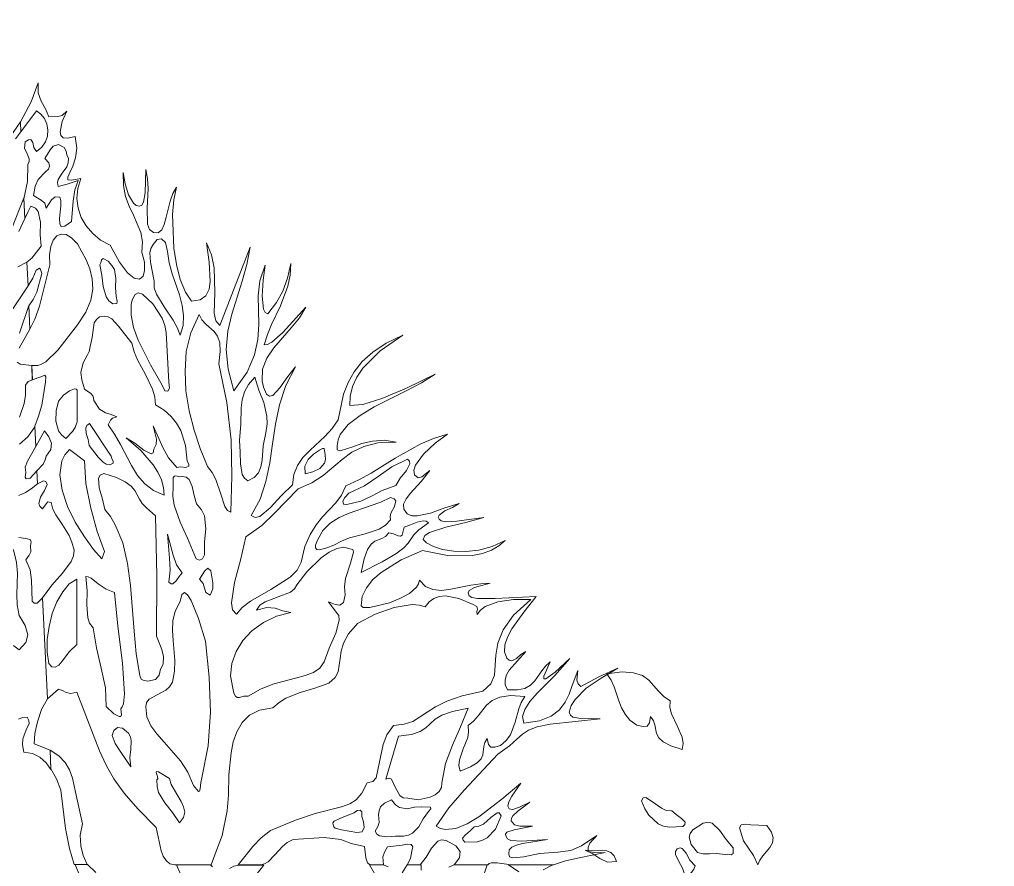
# Model space of a CAD drawing. Header units: inches. Extents: x -8940 to 26362, y -28010 to 990.
# Drawn here: x 4443.252 to 4444.966, y -7382.336 to -7380.847 of the extents above; entities that cross this region are included whole.
import ezdxf

# ---------------------------------------------------------------- set-up
doc = ezdxf.new("R2010")
doc.units = ezdxf.units.IN
doc.header["$MEASUREMENT"] = 0
doc.layers.add('Text', color=7, linetype='Continuous')
doc.layers.add('TREE', color=3, linetype='Continuous', lineweight=15)

# ---------------------------------------------------------------- blocks, each defined once
blk = doc.blocks.new('tree2')
at = {"layer": 'TREE'}
for points in [[(5207.2362, 5947.8649), (5207.2144, 5947.8738), (5207.2153, 5947.8877), (5207.2187, 5947.9037), (5207.2242, 5947.9203), (5207.2322, 5947.9351), (5207.2258, 5948.0727), (5207.2184, 5948.0656), (5207.2144, 5948.0653), (5207.2113, 5948.0684), (5207.2104, 5948.0967), (5207.2088, 5948.1109), (5207.203, 5948.1248), (5207.2076, 5948.1312), (5207.2095, 5948.1355), (5207.2091, 5948.1439), (5207.2101, 5948.1491), (5207.2088, 5948.1522), (5207.2024, 5948.1537), (5207.1934, 5948.1549)], [(5207.1931, 5948.2122), (5207.2024, 5948.2165), (5207.2101, 5948.2215), (5207.2187, 5948.2282), (5207.2178, 5948.2461), (5207.2088, 5948.2362), (5207.2033, 5948.235), (5207.2021, 5948.2372), (5207.2027, 5948.2436), (5207.2021, 5948.251), (5207.2051, 5948.2593), (5207.2165, 5948.2793), (5207.215, 5948.3061), (5207.2058, 5948.2923), (5207.1941, 5948.2824)], [(5207.1941, 5948.3191), (5207.2005, 5948.3379), (5207.2024, 5948.3493), (5207.2024, 5948.3628), (5207.2061, 5948.368), (5207.2119, 5948.3702), (5207.211, 5948.3896), (5207.195, 5948.3914), (5207.191, 5948.3942)], [(5207.1937, 5948.4136), (5207.2085, 5948.4395), (5207.207, 5948.4718), (5207.1941, 5948.4339)], [(5207.1851, 5948.4672), (5207.2061, 5948.4986), (5207.2042, 5948.5306), (5207.1919, 5948.5242)], [(5207.1934, 5948.5725), (5207.2015, 5948.5904), (5207.1999, 5948.6184), (5207.1833, 5948.5756)], [(5207.1888, 5948.6991), (5207.1959, 5948.7083), (5207.1956, 5948.7222), (5207.1716, 5948.6871)], [(5207.1928, 5947.9074), (5207.1981, 5947.9095), (5207.2045, 5947.9098), (5207.207, 5947.9055), (5207.2073, 5947.9015), (5207.2033, 5947.8926), (5207.1987, 5947.8803), (5207.1981, 5947.8723), (5207.1999, 5947.8624), (5207.2119, 5947.8606), (5207.2221, 5947.8553), (5207.2304, 5947.8479), (5207.2372, 5947.8387), (5207.2362, 5947.8649)], [(5207.9229, 5947.7084), (5207.9396, 5947.714), (5207.958, 5947.7183), (5207.9935, 5947.7254), (5207.9814, 5947.7251), (5207.9704, 5947.7269), (5207.9701, 5947.7328), (5207.9725, 5947.7383), (5207.9821, 5947.7485), (5207.9611, 5947.7343), (5207.9467, 5947.7282), (5207.9288, 5947.726), (5207.9039, 5947.7238), (5207.8823, 5947.7195), (5207.8672, 5947.718), (5207.8629, 5947.7195), (5207.862, 5947.7235), (5207.8626, 5947.7288), (5207.8663, 5947.7328), (5207.8724, 5947.7355), (5207.8805, 5947.7377), (5207.9146, 5947.7429), (5207.8798, 5947.7408), (5207.865, 5947.7417), (5207.8601, 5947.7442), (5207.858, 5947.7479), (5207.8574, 5947.7506), (5207.8595, 5947.7531), (5207.8694, 5947.7562), (5207.8943, 5947.7611), (5207.8771, 5947.7611), (5207.87, 5947.7633), (5207.8654, 5947.7685), (5207.8657, 5947.7722), (5207.8675, 5947.7756), (5207.8743, 5947.7817), (5207.8906, 5947.7941), (5207.8768, 5947.787), (5207.8675, 5947.7839), (5207.8623, 5947.7848), (5207.8607, 5947.7885), (5207.862, 5947.7947), (5207.866, 5947.8024), (5207.8786, 5947.8199), (5207.8527, 5947.7981), (5207.8213, 5947.774), (5207.8053, 5947.7645), (5207.7896, 5947.7583), (5207.7754, 5947.7568), (5207.769, 5947.758), (5207.7631, 5947.7611), (5207.7801, 5947.7861), (5207.8013, 5947.8104), (5207.8472, 5947.8593), (5207.8629, 5947.871), (5207.8731, 5947.88), (5207.8808, 5947.8867), (5207.8888, 5947.8923), (5207.9005, 5947.8966), (5207.9186, 5947.9003), (5207.9867, 5947.9077), (5207.9605, 5947.9083), (5207.9494, 5947.9101), (5207.946, 5947.9129), (5207.9445, 5947.9169), (5207.9473, 5947.9259), (5207.9525, 5947.9342), (5207.9676, 5947.9496), (5207.9879, 5947.9634), (5208.011, 5947.977), (5207.9848, 5947.965), (5207.9605, 5947.952), (5207.9565, 5947.9557), (5207.9547, 5947.9606), (5207.9562, 5947.9736), (5207.9485, 5947.953), (5207.9445, 5947.9416), (5207.939, 5947.9305), (5207.931, 5947.92), (5207.9196, 5947.9114), (5207.9039, 5947.9052), (5207.8826, 5947.9018), (5207.8805, 5947.9108), (5207.8838, 5947.9206), (5207.8909, 5947.9314), (5207.9011, 5947.9431), (5207.9248, 5947.9668), (5207.9454, 5947.9899), (5207.9251, 5947.9714), (5207.9125, 5947.9625), (5207.91, 5947.9625), (5207.9097, 5947.9659), (5207.9183, 5947.9853), (5207.9119, 5947.9797), (5207.9069, 5947.9733), (5207.8977, 5947.9594), (5207.8918, 5947.9536), (5207.8841, 5947.9493), (5207.8737, 5947.9471), (5207.8601, 5947.9474), (5207.857, 5947.9542), (5207.857, 5947.961), (5207.8589, 5947.9677), (5207.8626, 5947.9742), (5207.8851, 5947.9998), (5207.8786, 5947.9954), (5207.8724, 5947.9899), (5207.866, 5947.9868), (5207.8626, 5947.9877), (5207.8592, 5947.9905), (5207.8561, 5947.9991), (5207.8567, 5948.0087), (5207.8604, 5948.0192), (5207.8663, 5948.0305), (5207.8823, 5948.0533), (5207.8992, 5948.0746), (5207.8435, 5948.0721), (5207.8195, 5948.0721), (5207.8115, 5948.0733), (5207.8078, 5948.0755), (5207.8065, 5948.0795), (5207.8078, 5948.0826), (5207.8152, 5948.0869), (5207.8364, 5948.0927), (5207.8238, 5948.0921), (5207.8102, 5948.09), (5207.7831, 5948.0844), (5207.7702, 5948.0829), (5207.7585, 5948.0841), (5207.7483, 5948.0884), (5207.7403, 5948.0971), (5207.7388, 5948.0921), (5207.736, 5948.0875), (5207.7265, 5948.0789), (5207.7135, 5948.0718), (5207.6991, 5948.0659), (5207.6723, 5948.0595), (5207.6634, 5948.0595), (5207.6603, 5948.0617), (5207.6621, 5948.0746), (5207.6677, 5948.0866), (5207.6766, 5948.0977), (5207.688, 5948.1075), (5207.7151, 5948.1245), (5207.744, 5948.1374), (5207.7804, 5948.1303), (5207.8124, 5948.1306), (5207.8259, 5948.1334), (5207.8383, 5948.1377), (5207.8484, 5948.1436), (5207.857, 5948.1509), (5207.8395, 5948.1426), (5207.8213, 5948.1377), (5207.8035, 5948.1358), (5207.7868, 5948.1365), (5207.7717, 5948.1389), (5207.7591, 5948.1426), (5207.7499, 5948.1476), (5207.745, 5948.1525), (5207.7474, 5948.1577), (5207.7539, 5948.162), (5207.7761, 5948.1694), (5207.8032, 5948.1756), (5207.8278, 5948.1823), (5207.7911, 5948.1774), (5207.7754, 5948.1765), (5207.7699, 5948.1777), (5207.7668, 5948.1799), (5207.7656, 5948.183), (5207.7668, 5948.1857), (5207.7745, 5948.1913), (5207.785, 5948.1962), (5207.7942, 5948.2014), (5207.7748, 5948.1956), (5207.7551, 5948.1885), (5207.737, 5948.1845), (5207.7296, 5948.1848), (5207.7234, 5948.1876), (5207.7188, 5948.1937), (5207.7185, 5948.2005), (5207.7219, 5948.2079), (5207.7277, 5948.2156), (5207.7422, 5948.2313), (5207.7542, 5948.2467), (5207.7434, 5948.2378), (5207.7382, 5948.2365), (5207.7333, 5948.2406), (5207.7326, 5948.247), (5207.7348, 5948.2538), (5207.7456, 5948.2689), (5207.7613, 5948.2837), (5207.7785, 5948.296), (5207.7591, 5948.2901), (5207.741, 5948.2824), (5207.7071, 5948.2633), (5207.6741, 5948.243), (5207.6572, 5948.2338), (5207.6396, 5948.2255), (5207.6335, 5948.2128), (5207.6258, 5948.2024), (5207.6079, 5948.1833), (5207.599, 5948.1725), (5207.5907, 5948.1593), (5207.5836, 5948.1426), (5207.5787, 5948.1214), (5207.5731, 5948.1106), (5207.5636, 5948.1008), (5207.5371, 5948.0841), (5207.5094, 5948.0681), (5207.4983, 5948.0598), (5207.4903, 5948.0503), (5207.4851, 5948.0564), (5207.4835, 5948.0659), (5207.4878, 5948.0937), (5207.4964, 5948.126), (5207.5029, 5948.1562), (5207.5248, 5948.1716), (5207.542, 5948.1879), (5207.5747, 5948.2215), (5207.5931, 5948.2298), (5207.6085, 5948.2399), (5207.6344, 5948.2615), (5207.648, 5948.2713), (5207.664, 5948.2793), (5207.6834, 5948.2843), (5207.7083, 5948.2852), (5207.6917, 5948.2877), (5207.676, 5948.2867), (5207.6615, 5948.2834), (5207.6492, 5948.279), (5207.6319, 5948.2735), (5207.6279, 5948.2747), (5207.6276, 5948.2803), (5207.6289, 5948.2883), (5207.6319, 5948.2957), (5207.643, 5948.3092), (5207.659, 5948.3215), (5207.6784, 5948.3332), (5207.7219, 5948.3551), (5207.7428, 5948.3662), (5207.7613, 5948.3779), (5207.7225, 5948.3588), (5207.6889, 5948.3446), (5207.6627, 5948.3366), (5207.6452, 5948.3354), (5207.6455, 5948.348), (5207.6486, 5948.361), (5207.6547, 5948.3736), (5207.663, 5948.3859), (5207.6864, 5948.4096), (5207.7172, 5948.4312), (5207.6948, 5948.4201), (5207.6766, 5948.4081), (5207.6621, 5948.3951), (5207.651, 5948.3813), (5207.6427, 5948.3665), (5207.6366, 5948.3505), (5207.6292, 5948.3154), (5207.6209, 5948.304), (5207.6113, 5948.2935), (5207.5907, 5948.2744), (5207.5811, 5948.2643), (5207.5734, 5948.2535), (5207.5685, 5948.2412), (5207.5667, 5948.227), (5207.5519, 5948.2125), (5207.5365, 5948.1956), (5207.5223, 5948.1836), (5207.5158, 5948.1823), (5207.5106, 5948.1851), (5207.5226, 5948.2073), (5207.5306, 5948.2313), (5207.5359, 5948.2569), (5207.5396, 5948.283), (5207.5436, 5948.3098), (5207.5491, 5948.3363), (5207.5577, 5948.3625), (5207.571, 5948.3877), (5207.5605, 5948.3748), (5207.5497, 5948.3591), (5207.5399, 5948.3486), (5207.5353, 5948.3477), (5207.5313, 5948.3508), (5207.5272, 5948.36), (5207.5254, 5948.3686), (5207.526, 5948.3847), (5207.5319, 5948.3998), (5207.5414, 5948.4139), (5207.5651, 5948.441), (5207.5762, 5948.4549), (5207.5851, 5948.4693), (5207.5537, 5948.4349), (5207.5386, 5948.4216), (5207.5325, 5948.4182), (5207.5282, 5948.4179), (5207.5325, 5948.4321), (5207.538, 5948.4456), (5207.5503, 5948.4712), (5207.5605, 5948.498), (5207.5636, 5948.5128), (5207.5645, 5948.5291), (5207.5602, 5948.5088), (5207.5537, 5948.4912), (5207.5448, 5948.4755), (5207.5331, 5948.4604), (5207.5294, 5948.462), (5207.5272, 5948.4666), (5207.5254, 5948.4841), (5207.5266, 5948.5063), (5207.5294, 5948.5266), (5207.5223, 5948.5051), (5207.5199, 5948.485), (5207.5208, 5948.4456), (5207.5195, 5948.4253), (5207.5149, 5948.4041), (5207.5048, 5948.3807), (5207.4869, 5948.3551), (5207.4789, 5948.3847), (5207.4764, 5948.4115), (5207.4786, 5948.4364), (5207.4838, 5948.4598), (5207.498, 5948.5048), (5207.5045, 5948.5275), (5207.5088, 5948.5513), (5207.4678, 5948.4444), (5207.4623, 5948.4509), (5207.4601, 5948.461), (5207.4607, 5948.4894), (5207.4601, 5948.5232), (5207.4564, 5948.5405), (5207.4493, 5948.5571), (5207.453, 5948.5306), (5207.4546, 5948.5045), (5207.453, 5948.4937), (5207.4484, 5948.4847), (5207.4407, 5948.4792), (5207.429, 5948.4777), (5207.4207, 5948.49), (5207.4136, 5948.5072), (5207.4084, 5948.5275), (5207.405, 5948.55), (5207.4031, 5948.5956), (5207.4047, 5948.6159), (5207.4084, 5948.6332), (5207.4035, 5948.6245), (5207.3998, 5948.6141), (5207.3945, 5948.5919), (5207.3918, 5948.582), (5207.3884, 5948.5747), (5207.3834, 5948.5707), (5207.377, 5948.571), (5207.3717, 5948.5753), (5207.369, 5948.5827), (5207.3684, 5948.6045), (5207.3696, 5948.631), (5207.369, 5948.6443), (5207.3668, 5948.6569), (5207.3659, 5948.6255), (5207.3634, 5948.6125), (5207.361, 5948.6085), (5207.3579, 5948.607), (5207.3536, 5948.6082), (5207.3496, 5948.6113), (5207.3428, 5948.6227), (5207.3382, 5948.6375), (5207.3357, 5948.6529), (5207.336, 5948.6353), (5207.3391, 5948.6202), (5207.344, 5948.607), (5207.3496, 5948.5947), (5207.3597, 5948.5713), (5207.3619, 5948.5586), (5207.3613, 5948.5445), (5207.3647, 5948.5309), (5207.365, 5948.5195), (5207.3628, 5948.5115), (5207.3579, 5948.5075), (5207.3508, 5948.5088), (5207.3416, 5948.5162), (5207.3305, 5948.5309), (5207.3179, 5948.5537), (5207.3049, 5948.5608), (5207.2941, 5948.5697), (5207.2852, 5948.5802), (5207.2784, 5948.5916), (5207.2741, 5948.6042), (5207.2726, 5948.6175), (5207.2738, 5948.631), (5207.2781, 5948.6449), (5207.2658, 5948.6424), (5207.2603, 5948.643), (5207.26, 5948.6467), (5207.2627, 5948.6529), (5207.267, 5948.6615), (5207.2707, 5948.6729), (5207.2726, 5948.6864), (5207.2704, 5948.7021), (5207.2603, 5948.6997), (5207.2538, 5948.7003), (5207.2504, 5948.7034), (5207.2495, 5948.7086), (5207.2526, 5948.7225), (5207.259, 5948.7369), (5207.2526, 5948.7308), (5207.2464, 5948.7292), (5207.2341, 5948.7289), (5207.2295, 5948.74), (5207.2239, 5948.7505), (5207.2199, 5948.7619), (5207.2196, 5948.7754), (5207.2101, 5948.7496), (5207.1956, 5948.7222), (5207.1959, 5948.7086), (5207.2172, 5948.7373), (5207.2233, 5948.7326), (5207.2282, 5948.7265), (5207.2316, 5948.7191), (5207.2329, 5948.7111), (5207.2322, 5948.7028), (5207.2295, 5948.6948), (5207.2245, 5948.6877), (5207.2172, 5948.6818), (5207.2138, 5948.6871), (5207.2122, 5948.6938), (5207.2095, 5948.6981), (5207.2064, 5948.6975), (5207.2018, 5948.6948), (5207.2011, 5948.6864), (5207.2045, 5948.6787), (5207.2073, 5948.6717), (5207.2073, 5948.668), (5207.2055, 5948.664), (5207.2051, 5948.6406), (5207.1999, 5948.6169), (5207.2015, 5948.5904), (5207.2058, 5948.5987), (5207.2095, 5948.6073), (5207.2159, 5948.6045), (5207.2199, 5948.5996), (5207.2227, 5948.5851), (5207.2224, 5948.5682), (5207.2239, 5948.5525), (5207.211, 5948.5362), (5207.2042, 5948.5306), (5207.2061, 5948.4983), (5207.2125, 5948.5091), (5207.2168, 5948.5199), (5207.2215, 5948.5223), (5207.223, 5948.5208), (5207.2245, 5948.5152), (5207.2178, 5948.49), (5207.2128, 5948.4798), (5207.207, 5948.4712), (5207.2085, 5948.4392), (5207.215, 5948.453), (5207.2215, 5948.4709), (5207.2356, 5948.5269), (5207.2353, 5948.5408), (5207.2369, 5948.5522), (5207.2402, 5948.5608), (5207.2452, 5948.5667), (5207.251, 5948.5691), (5207.2578, 5948.5685), (5207.2652, 5948.5639), (5207.2732, 5948.5556), (5207.2852, 5948.534), (5207.2901, 5948.5217), (5207.2935, 5948.5081), (5207.2941, 5948.494), (5207.2914, 5948.4789), (5207.2846, 5948.4626), (5207.2732, 5948.445), (5207.2467, 5948.4108), (5207.2301, 5948.3948), (5207.2242, 5948.3914), (5207.2193, 5948.3899), (5207.211, 5948.3896), (5207.2116, 5948.3702), (5207.2233, 5948.3745), (5207.2289, 5948.3767), (5207.2301, 5948.3742), (5207.2295, 5948.3668), (5207.2245, 5948.3357), (5207.2202, 5948.3206), (5207.215, 5948.3068), (5207.2165, 5948.2793), (5207.2282, 5948.3006), (5207.2344, 5948.2923), (5207.2381, 5948.2837), (5207.2372, 5948.275), (5207.2304, 5948.2661), (5207.2292, 5948.2609), (5207.2264, 5948.2553), (5207.2178, 5948.2461), (5207.2187, 5948.2282), (5207.227, 5948.2325), (5207.2301, 5948.2316), (5207.2319, 5948.2276), (5207.2282, 5948.219), (5207.2227, 5948.2101), (5207.2205, 5948.2014), (5207.2218, 5948.1978), (5207.2258, 5948.1941), (5207.2304, 5948.2011), (5207.2329, 5948.2036), (5207.2375, 5948.2027), (5207.2399, 5948.1937), (5207.2439, 5948.186), (5207.2529, 5948.1725), (5207.2621, 5948.1577), (5207.2658, 5948.1488), (5207.2686, 5948.1377), (5207.2677, 5948.13), (5207.2646, 5948.1223), (5207.2529, 5948.1063), (5207.2384, 5948.09), (5207.2258, 5948.073), (5207.2322, 5947.9348), (5207.2473, 5947.9483), (5207.2529, 5947.9465), (5207.2581, 5947.9437), (5207.2643, 5947.9422), (5207.2726, 5947.9443), (5207.2948, 5947.8864), (5207.3034, 5947.8643), (5207.3123, 5947.8446), (5207.3231, 5947.8258), (5207.3372, 5947.8064), (5207.3557, 5947.7848), (5207.3807, 5947.7593), (5207.3874, 5947.7278), (5207.3905, 5947.7205), (5207.3945, 5947.7143), (5207.3994, 5947.71), (5207.4062, 5947.7084), (5207.4558, 5947.7084), (5207.4623, 5947.7257), (5207.4706, 5947.7485), (5207.4777, 5947.782), (5207.4795, 5947.8042), (5207.4801, 5947.8313), (5207.4829, 5947.8612), (5207.486, 5947.8763), (5207.4906, 5947.8901), (5207.498, 5947.9028), (5207.5082, 5947.9126), (5207.5217, 5947.9197), (5207.5399, 5947.9228), (5207.5485, 5947.9302), (5207.5577, 5947.9357), (5207.5771, 5947.9437), (5207.5971, 5947.9496), (5207.6165, 5947.9563), (5207.6249, 5947.964), (5207.6292, 5947.972), (5207.6319, 5947.9899), (5207.6332, 5948.0001), (5207.6366, 5948.0111), (5207.6433, 5948.0238), (5207.6557, 5948.0379), (5207.6794, 5948.0506), (5207.7055, 5948.0595), (5207.7302, 5948.0635), (5207.74, 5948.0629), (5207.748, 5948.0604), (5207.7533, 5948.0672), (5207.7597, 5948.0721), (5207.7671, 5948.0746), (5207.7754, 5948.0755), (5207.7939, 5948.0718), (5207.8133, 5948.0635), (5207.8185, 5948.061), (5207.8195, 5948.0573), (5207.8185, 5948.0536), (5207.8189, 5948.05), (5207.8235, 5948.0561), (5207.8296, 5948.061), (5207.8469, 5948.0675), (5207.8684, 5948.0706), (5207.8921, 5948.0706), (5207.8684, 5948.049), (5207.8543, 5948.029), (5207.8472, 5948.0108), (5207.8444, 5947.9948), (5207.8423, 5947.9671), (5207.8373, 5947.9557), (5207.8266, 5947.9453), (5207.7982, 5947.9391), (5207.7773, 5947.932), (5207.7619, 5947.9243), (5207.7505, 5947.9166), (5207.7311, 5947.904), (5207.7194, 5947.9003), (5207.7046, 5947.8988), (5207.6957, 5947.8861), (5207.6905, 5947.8729), (5207.6852, 5947.847), (5207.6809, 5947.8273), (5207.6763, 5947.8221), (5207.6686, 5947.8205), (5207.6612, 5947.8064), (5207.6535, 5947.7974), (5207.6449, 5947.7919), (5207.6335, 5947.7879), (5207.5978, 5947.7787), (5207.571, 5947.7694), (5207.5368, 5947.7553), (5207.5242, 5947.7454), (5207.5128, 5947.7337), (5207.4928, 5947.7084), (5207.5235, 5947.7084), (5207.5288, 5947.7097), (5207.5337, 5947.7125), (5207.5429, 5947.7223), (5207.5531, 5947.7337), (5207.5596, 5947.7389), (5207.5676, 5947.7433), (5207.6101, 5947.7457), (5207.6326, 5947.7429), (5207.6467, 5947.7377), (5207.6649, 5947.7334), (5207.6667, 5947.7183), (5207.6692, 5947.7115), (5207.6714, 5947.7094), (5207.6744, 5947.7084), (5207.6908, 5947.7084), (5207.6901, 5947.7195), (5207.6923, 5947.726), (5207.6966, 5947.7331), (5207.7166, 5947.7352), (5207.7234, 5947.7368), (5207.7286, 5947.7362), (5207.7311, 5947.7331), (5207.7296, 5947.7272), (5207.7277, 5947.7174), (5207.7234, 5947.7084), (5207.741, 5947.7084), (5207.749, 5947.7192), (5207.7563, 5947.7315), (5207.765, 5947.7408), (5207.7702, 5947.7426), (5207.7764, 5947.7417), (5207.7899, 5947.7346), (5207.7958, 5947.7266), (5207.7945, 5947.718), (5207.7875, 5947.7084), (5207.8336, 5947.7084), (5207.8352, 5947.7106), (5207.8383, 5947.7115), (5207.8463, 5947.7112), (5207.8654, 5947.7084), (5207.9229, 5947.7084)], [(5207.2135, 5948.6218), (5207.2156, 5948.6344), (5207.2199, 5948.6433), (5207.2298, 5948.6541), (5207.2338, 5948.6578), (5207.2353, 5948.6615), (5207.2341, 5948.6661), (5207.2289, 5948.6723), (5207.2359, 5948.684), (5207.2402, 5948.6889), (5207.2476, 5948.6911), (5207.255, 5948.6871), (5207.2578, 5948.6821), (5207.2587, 5948.6772), (5207.2609, 5948.6723), (5207.2606, 5948.6661), (5207.2587, 5948.6606), (5207.2526, 5948.652), (5207.247, 5948.6436), (5207.2461, 5948.6393), (5207.247, 5948.6341), (5207.2593, 5948.6369), (5207.2741, 5948.6421), (5207.2698, 5948.6292), (5207.2673, 5948.6141), (5207.2652, 5948.5861), (5207.2563, 5948.5796), (5207.2513, 5948.579), (5207.2492, 5948.583), (5207.2489, 5948.5901), (5207.2507, 5948.6076), (5207.2507, 5948.615), (5207.2492, 5948.6193), (5207.2427, 5948.6199), (5207.2381, 5948.6159), (5207.2304, 5948.6045), (5207.2286, 5948.6113), (5207.2239, 5948.6153), (5207.2135, 5948.6218)], [(5207.4133, 5948.4309), (5207.4093, 5948.4416), (5207.4041, 5948.4515), (5207.3915, 5948.47), (5207.381, 5948.4872), (5207.3782, 5948.4958), (5207.3782, 5948.5048), (5207.373, 5948.5309), (5207.372, 5948.5436), (5207.3733, 5948.5494), (5207.3767, 5948.5549), (5207.3819, 5948.5617), (5207.3881, 5948.5627), (5207.3936, 5948.5574), (5207.3964, 5948.5451), (5207.3985, 5948.53), (5207.4025, 5948.5149), (5207.4124, 5948.486), (5207.4161, 5948.4718), (5207.4182, 5948.458), (5207.4176, 5948.4444), (5207.4133, 5948.4309)], [(5207.3215, 5948.474), (5207.316, 5948.478), (5207.3123, 5948.4835), (5207.3086, 5948.4974), (5207.3064, 5948.5128), (5207.3037, 5948.5272), (5207.3052, 5948.53), (5207.3061, 5948.534), (5207.3083, 5948.5359), (5207.3151, 5948.5319), (5207.3203, 5948.5263), (5207.3237, 5948.5205), (5207.3259, 5948.5084), (5207.3252, 5948.4961), (5207.3262, 5948.4841), (5207.3277, 5948.4771), (5207.3271, 5948.4743), (5207.3215, 5948.474)], [(5207.3982, 5948.3671), (5207.3988, 5948.3588), (5207.3967, 5948.3545), (5207.3927, 5948.3551), (5207.3887, 5948.3628), (5207.373, 5948.3905), (5207.356, 5948.4241), (5207.3499, 5948.4416), (5207.3465, 5948.4583), (5207.3468, 5948.4734), (5207.3486, 5948.4804), (5207.352, 5948.4866), (5207.3563, 5948.4887), (5207.3622, 5948.4869), (5207.3764, 5948.4737), (5207.3887, 5948.4543), (5207.3927, 5948.4441), (5207.3945, 5948.4349), (5207.3982, 5948.3671)], [(5207.4232, 5948.2593), (5207.4253, 5948.255), (5207.4253, 5948.2526), (5207.4213, 5948.2507), (5207.4145, 5948.2513), (5207.409, 5948.2507), (5207.3976, 5948.264), (5207.3899, 5948.2781), (5207.3767, 5948.3074), (5207.381, 5948.2892), (5207.3807, 5948.2818), (5207.3776, 5948.2757), (5207.3767, 5948.2704), (5207.3739, 5948.2692), (5207.364, 5948.2741), (5207.3514, 5948.2837), (5207.34, 5948.2911), (5207.3597, 5948.2738), (5207.3767, 5948.2544), (5207.3831, 5948.2442), (5207.3881, 5948.2338), (5207.3908, 5948.2233), (5207.3915, 5948.2128), (5207.377, 5948.219), (5207.3653, 5948.2282), (5207.3554, 5948.2399), (5207.3471, 5948.2532), (5207.332, 5948.2821), (5207.324, 5948.296), (5207.3154, 5948.3089), (5207.3185, 5948.3151), (5207.3212, 5948.3178), (5207.3271, 5948.3197), (5207.3191, 5948.3231), (5207.3114, 5948.3252), (5207.3034, 5948.3302), (5207.2957, 5948.3419), (5207.2948, 5948.3477), (5207.2914, 5948.3514), (5207.283, 5948.3576), (5207.2794, 5948.3702), (5207.2781, 5948.3801), (5207.2809, 5948.3936), (5207.2864, 5948.4035), (5207.2892, 5948.409), (5207.2907, 5948.4155), (5207.2935, 5948.4278), (5207.2951, 5948.4416), (5207.2963, 5948.4478), (5207.2991, 5948.4527), (5207.3034, 5948.4561), (5207.3101, 5948.457), (5207.3154, 5948.4561), (5207.3203, 5948.4533), (5207.3295, 5948.4435), (5207.3474, 5948.4204), (5207.3508, 5948.4084), (5207.3554, 5948.3976), (5207.3662, 5948.3773), (5207.3757, 5948.3576), (5207.3788, 5948.3471), (5207.38, 5948.336), (5207.3918, 5948.3286), (5207.4013, 5948.3203), (5207.4087, 5948.3111), (5207.4142, 5948.3012), (5207.4207, 5948.2806), (5207.4232, 5948.2593)], [(5207.4826, 5948.1897), (5207.4783, 5948.1919), (5207.4746, 5948.1974), (5207.469, 5948.2144), (5207.462, 5948.2344), (5207.457, 5948.2439), (5207.4506, 5948.2519), (5207.441, 5948.2763), (5207.4324, 5948.3015), (5207.4259, 5948.328), (5207.4213, 5948.3551), (5207.4201, 5948.3819), (5207.4219, 5948.4087), (5207.4281, 5948.4345), (5207.4392, 5948.4592), (5207.4432, 5948.4521), (5207.4487, 5948.4463), (5207.4598, 5948.4361), (5207.4644, 5948.4296), (5207.4675, 5948.4207), (5207.4681, 5948.4087), (5207.4663, 5948.3921), (5207.4774, 5948.3391), (5207.4829, 5948.2883), (5207.4841, 5948.2387), (5207.4826, 5948.1897)], [(5207.5057, 5948.2322), (5207.5011, 5948.2359), (5207.498, 5948.2412), (5207.4958, 5948.2556), (5207.4955, 5948.272), (5207.4943, 5948.2874), (5207.4964, 5948.3095), (5207.4968, 5948.332), (5207.4983, 5948.3428), (5207.5014, 5948.3536), (5207.5066, 5948.3637), (5207.5155, 5948.3736), (5207.5208, 5948.356), (5207.5276, 5948.3391), (5207.5319, 5948.3206), (5207.5322, 5948.3101), (5207.5306, 5948.2981), (5207.5269, 5948.28), (5207.5254, 5948.2606), (5207.5235, 5948.2513), (5207.5202, 5948.2433), (5207.5143, 5948.2369), (5207.5057, 5948.2322)], [(5207.2729, 5948.3129), (5207.2704, 5948.3052), (5207.2664, 5948.2997), (5207.2575, 5948.2901), (5207.2516, 5948.2951), (5207.2476, 5948.3006), (5207.2439, 5948.3138), (5207.2443, 5948.3277), (5207.2476, 5948.3409), (5207.2544, 5948.3493), (5207.2624, 5948.3554), (5207.2695, 5948.3579), (5207.2717, 5948.3576), (5207.2729, 5948.356), (5207.2729, 5948.3129)], [(5207.3194, 5948.2661), (5207.3203, 5948.2624), (5207.3222, 5948.2593), (5207.3222, 5948.2566), (5207.3175, 5948.2544), (5207.3126, 5948.2553), (5207.3083, 5948.2578), (5207.3015, 5948.2646), (5207.2895, 5948.2806), (5207.288, 5948.2886), (5207.2852, 5948.2972), (5207.2846, 5948.3049), (5207.2861, 5948.308), (5207.2898, 5948.3108), (5207.3194, 5948.2661)], [(5207.5839, 5948.2421), (5207.5836, 5948.2526), (5207.5882, 5948.2615), (5207.5953, 5948.2686), (5207.6036, 5948.2741), (5207.6079, 5948.2763), (5207.6101, 5948.2763), (5207.6116, 5948.2677), (5207.6119, 5948.2615), (5207.6107, 5948.2566), (5207.6042, 5948.2492), (5207.5944, 5948.2449), (5207.5839, 5948.2421)], [(5207.2624, 5948.275), (5207.2827, 5948.2596), (5207.2849, 5948.2288), (5207.2914, 5948.1953), (5207.3, 5948.1633), (5207.3101, 5948.1362), (5207.3083, 5948.1312), (5207.3068, 5948.126), (5207.2954, 5948.1389), (5207.2827, 5948.1559), (5207.2704, 5948.1759), (5207.2596, 5948.1974), (5207.2523, 5948.2196), (5207.2492, 5948.2406), (5207.252, 5948.2596), (5207.2563, 5948.268), (5207.2624, 5948.275)], [(5207.6409, 5948.1999), (5207.6366, 5948.2008), (5207.6356, 5948.2045), (5207.6381, 5948.2098), (5207.6436, 5948.2156), (5207.6649, 5948.2258), (5207.6837, 5948.2384), (5207.7025, 5948.2513), (5207.7237, 5948.2621), (5207.7265, 5948.2593), (5207.7268, 5948.2556), (5207.7222, 5948.2464), (5207.7139, 5948.2359), (5207.7077, 5948.2261), (5207.6892, 5948.2193), (5207.6747, 5948.2116), (5207.66, 5948.2048), (5207.6409, 5948.1999)], [(5207.3905, 5947.9822), (5207.3868, 5947.9754), (5207.3847, 5947.9674), (5207.38, 5947.9613), (5207.3693, 5947.9591), (5207.3631, 5947.9603), (5207.3603, 5947.9619), (5207.3585, 5947.9668), (5207.3536, 5947.9964), (5207.3505, 5948.0272), (5207.3456, 5948.0897), (5207.3416, 5948.1195), (5207.3351, 5948.1476), (5207.3249, 5948.1725), (5207.3185, 5948.1836), (5207.3105, 5948.1934), (5207.3077, 5948.2076), (5207.3031, 5948.223), (5207.3021, 5948.2359), (5207.3043, 5948.2402), (5207.3095, 5948.2424), (5207.3265, 5948.2369), (5207.3385, 5948.231), (5207.3465, 5948.2252), (5207.3514, 5948.219), (5207.3579, 5948.2073), (5207.3616, 5948.2014), (5207.3674, 5948.1956), (5207.3797, 5948.1845), (5207.3816, 5948.1029), (5207.3813, 5948.0204), (5207.3884, 5948.0022), (5207.3908, 5947.9927), (5207.3905, 5947.9822)], [(5207.4327, 5948.1322), (5207.4235, 5948.1543), (5207.4133, 5948.1759), (5207.4053, 5948.199), (5207.4035, 5948.2116), (5207.4038, 5948.2252), (5207.4041, 5948.2369), (5207.4056, 5948.2387), (5207.4075, 5948.2393), (5207.4124, 5948.2378), (5207.4167, 5948.2384), (5207.4219, 5948.2375), (5207.4256, 5948.2344), (5207.4299, 5948.2245), (5207.4324, 5948.2125), (5207.4358, 5948.2011), (5207.4426, 5948.1928), (5207.4466, 5948.1845), (5207.4484, 5948.167), (5207.4466, 5948.1494), (5207.4466, 5948.1315), (5207.4438, 5948.126), (5207.4398, 5948.1242), (5207.4355, 5948.126), (5207.4327, 5948.1322)], [(5207.623, 5948.1445), (5207.6135, 5948.1408), (5207.6036, 5948.1383), (5207.6002, 5948.1386), (5207.5981, 5948.1408), (5207.5981, 5948.1448), (5207.6008, 5948.1516), (5207.6082, 5948.1645), (5207.6184, 5948.1747), (5207.6304, 5948.1823), (5207.644, 5948.1882), (5207.6729, 5948.1981), (5207.6874, 5948.2033), (5207.7006, 5948.2098), (5207.7055, 5948.2079), (5207.7077, 5948.2051), (5207.7058, 5948.1974), (5207.7012, 5948.1882), (5207.7, 5948.1833), (5207.7006, 5948.179), (5207.6935, 5948.1719), (5207.6852, 5948.1666), (5207.6661, 5948.1602), (5207.6446, 5948.1546), (5207.6338, 5948.1503), (5207.623, 5948.1445)], [(5207.1937, 5948.0019), (5207.1867, 5948.0075), (5207.1793, 5948.0096), (5207.1639, 5948.0102), (5207.1571, 5948.0111), (5207.1509, 5948.0139), (5207.1463, 5948.0201), (5207.1436, 5948.0305), (5207.1432, 5948.065), (5207.1488, 5948.0995), (5207.167, 5948.1691), (5207.179, 5948.1525), (5207.1864, 5948.1365), (5207.19, 5948.1211), (5207.1913, 5948.1063), (5207.1907, 5948.0773), (5207.191, 5948.0632), (5207.1937, 5948.0487), (5207.2021, 5948.0349), (5207.2055, 5948.0225), (5207.2027, 5948.0118), (5207.1937, 5948.0019)], [(5207.6603, 5948.1072), (5207.6646, 5948.126), (5207.6692, 5948.1386), (5207.6741, 5948.146), (5207.6791, 5948.15), (5207.6886, 5948.1537), (5207.6935, 5948.1565), (5207.6985, 5948.1614), (5207.7046, 5948.1602), (5207.7111, 5948.1574), (5207.7142, 5948.1571), (5207.7166, 5948.1583), (5207.7194, 5948.1691), (5207.728, 5948.1722), (5207.737, 5948.1759), (5207.7453, 5948.178), (5207.7493, 5948.1774), (5207.7526, 5948.1753), (5207.7394, 5948.1657), (5207.7323, 5948.1586), (5207.7246, 5948.1473), (5207.7188, 5948.1408), (5207.708, 5948.1328), (5207.6892, 5948.122), (5207.6603, 5948.1072)], [(5207.4161, 5948.1069), (5207.4121, 5948.102), (5207.4081, 5948.0958), (5207.4035, 5948.0921), (5207.401, 5948.0921), (5207.3979, 5948.0943), (5207.3998, 5948.1106), (5207.3991, 5948.1269), (5207.3964, 5948.1596), (5207.4038, 5948.1312), (5207.4084, 5948.118), (5207.4161, 5948.1069)], [(5207.4854, 5947.9496), (5207.4823, 5947.9665), (5207.4838, 5947.9831), (5207.4897, 5947.9995), (5207.4989, 5948.0145), (5207.5115, 5948.0278), (5207.5272, 5948.0392), (5207.5448, 5948.0478), (5207.5645, 5948.053), (5207.5534, 5948.0552), (5207.5433, 5948.0586), (5207.5319, 5948.0598), (5207.5177, 5948.0561), (5207.5223, 5948.0626), (5207.5294, 5948.0672), (5207.5473, 5948.074), (5207.5639, 5948.0804), (5207.5697, 5948.085), (5207.5725, 5948.0906), (5207.5864, 5948.1084), (5207.6061, 5948.1272), (5207.6169, 5948.1349), (5207.6273, 5948.1399), (5207.6369, 5948.1417), (5207.6452, 5948.1395), (5207.6492, 5948.1389), (5207.6501, 5948.1349), (5207.6458, 5948.1201), (5207.6393, 5948.0992), (5207.6378, 5948.0878), (5207.6387, 5948.0767), (5207.6366, 5948.0663), (5207.6316, 5948.0626), (5207.6249, 5948.0638), (5207.6159, 5948.0672), (5207.6264, 5948.0533), (5207.6301, 5948.0487), (5207.6307, 5948.0423), (5207.6258, 5948.0244), (5207.6169, 5948.0041), (5207.6101, 5947.9853), (5207.6042, 5947.977), (5207.5956, 5947.9711), (5207.5842, 5947.9668), (5207.571, 5947.9634), (5207.5399, 5947.9551), (5207.5232, 5947.9483), (5207.5063, 5947.9388), (5207.5005, 5947.9388), (5207.4946, 5947.9369), (5207.4915, 5947.9369), (5207.4891, 5947.9388), (5207.4869, 5947.9428), (5207.4854, 5947.9496)], [(5207.4543, 5948.0764), (5207.4484, 5948.0801), (5207.4466, 5948.086), (5207.4447, 5948.0924), (5207.4398, 5948.0983), (5207.4472, 5948.1097), (5207.4512, 5948.1134), (5207.4555, 5948.1097), (5207.458, 5948.0934), (5207.458, 5948.085), (5207.4543, 5948.0764)], [(5207.2726, 5948.0093), (5207.2624, 5947.9995), (5207.2526, 5947.9862), (5207.248, 5947.981), (5207.243, 5947.9782), (5207.2384, 5947.9785), (5207.2341, 5947.9834), (5207.2319, 5947.9988), (5207.2319, 5948.0158), (5207.2347, 5948.0336), (5207.239, 5948.0512), (5207.2452, 5948.0672), (5207.2532, 5948.081), (5207.2621, 5948.0918), (5207.2726, 5948.0983), (5207.2726, 5948.0093)], [(5207.3123, 5947.9246), (5207.3114, 5947.9502), (5207.3055, 5947.977), (5207.2991, 5948.0044), (5207.2948, 5948.0318), (5207.2898, 5948.0382), (5207.2874, 5948.0456), (5207.2861, 5948.0632), (5207.2867, 5948.0823), (5207.2849, 5948.1017), (5207.288, 5948.1014), (5207.292, 5948.0995), (5207.3015, 5948.0921), (5207.3126, 5948.0844), (5207.3237, 5948.0801), (5207.3283, 5948.0342), (5207.3348, 5947.9837), (5207.3376, 5947.9419), (5207.3363, 5947.9283), (5207.3345, 5947.924), (5207.3323, 5947.9215), (5207.3332, 5947.9132), (5207.3323, 5947.9111), (5207.3302, 5947.9108), (5207.3231, 5947.9145), (5207.3123, 5947.9246)], [(5207.3665, 5947.924), (5207.3677, 5947.9302), (5207.3714, 5947.9345), (5207.3819, 5947.9403), (5207.3939, 5947.9468), (5207.3991, 5947.9514), (5207.4028, 5947.9576), (5207.4056, 5947.9727), (5207.4062, 5947.9871), (5207.4038, 5948.0148), (5207.4028, 5948.0281), (5207.4035, 5948.0413), (5207.4065, 5948.0546), (5207.4133, 5948.0678), (5207.4158, 5948.0773), (5207.4195, 5948.0801), (5207.4235, 5948.077), (5207.4284, 5948.0693), (5207.4386, 5948.0444), (5207.4481, 5948.0136), (5207.453, 5947.9646), (5207.4549, 5947.9166), (5207.4518, 5947.8707), (5207.4432, 5947.8273), (5207.4416, 5947.8211), (5207.4407, 5947.8122), (5207.4398, 5947.8091), (5207.4383, 5947.8085), (5207.4315, 5947.8168), (5207.4238, 5947.835), (5207.4139, 5947.8504), (5207.3918, 5947.8757), (5207.3816, 5947.8871), (5207.3733, 5947.8984), (5207.368, 5947.9105), (5207.3665, 5947.924)], [(5208.0988, 5947.8657), (5208.0831, 5947.871), (5208.0726, 5947.8762), (5208.0668, 5947.882), (5208.0637, 5947.8876), (5208.0613, 5947.8996), (5208.0594, 5947.9051), (5208.0554, 5947.911), (5208.0542, 5947.9024), (5208.0508, 5947.8977), (5208.0452, 5947.8971), (5208.0369, 5947.8993), (5208.0274, 5947.9061), (5208.0209, 5947.9141), (5208.016, 5947.9227), (5208.0123, 5947.9322), (5208.0058, 5947.9513), (5208.0015, 5947.9606), (5207.9957, 5947.9689), (5208.0166, 5947.972), (5208.0323, 5947.9707), (5208.0443, 5947.9667), (5208.0529, 5947.9606), (5208.0665, 5947.9455), (5208.0736, 5947.9384), (5208.0822, 5947.9325), (5208.0819, 5947.9233), (5208.084, 5947.9147), (5208.0917, 5947.8984), (5208.0988, 5947.8827), (5208.1001, 5947.8743), (5208.0988, 5947.8657)], [(5207.7958, 5947.8362), (5207.7939, 5947.8439), (5207.7945, 5947.8516), (5207.7998, 5947.8667), (5207.8059, 5947.8821), (5207.8072, 5947.8901), (5207.8065, 5947.8988), (5207.8139, 5947.9046), (5207.8201, 5947.9117), (5207.8315, 5947.9265), (5207.8392, 5947.9329), (5207.8497, 5947.9372), (5207.8641, 5947.9394), (5207.8838, 5947.9382), (5207.8789, 5947.9299), (5207.8755, 5947.9212), (5207.8706, 5947.9031), (5207.8641, 5947.8858), (5207.8586, 5947.8781), (5207.8506, 5947.8713), (5207.8429, 5947.8689), (5207.8376, 5947.8692), (5207.8343, 5947.8729), (5207.8327, 5947.8809), (5207.8293, 5947.8754), (5207.8281, 5947.8698), (5207.8266, 5947.8587), (5207.8241, 5947.8532), (5207.8189, 5947.8476), (5207.8096, 5947.8421), (5207.7958, 5947.8362)], [(5207.8065, 5947.9222), (5207.7961, 5947.8969), (5207.785, 5947.872), (5207.7757, 5947.8467), (5207.7708, 5947.8202), (5207.7702, 5947.8141), (5207.7668, 5947.8088), (5207.7616, 5947.8042), (5207.7545, 5947.8008), (5207.7385, 5947.7974), (5207.724, 5947.7996), (5207.7179, 5947.7999), (5207.7132, 5947.8033), (5207.7071, 5947.8147), (5207.7021, 5947.8252), (5207.6988, 5947.827), (5207.6942, 5947.8255), (5207.7114, 5947.884), (5207.7292, 5947.8864), (5207.741, 5947.8904), (5207.7486, 5947.8954), (5207.7548, 5947.9009), (5207.7613, 5947.9071), (5207.7705, 5947.9126), (5207.785, 5947.9178), (5207.8065, 5947.9222)], [(5207.3462, 5947.8421), (5207.3314, 5947.8636), (5207.3246, 5947.8741), (5207.3209, 5947.8849), (5207.3231, 5947.892), (5207.328, 5947.896), (5207.3348, 5947.8951), (5207.3428, 5947.8883), (5207.3456, 5947.8831), (5207.3468, 5947.8775), (5207.3462, 5947.8664), (5207.345, 5947.8547), (5207.3462, 5947.8421)], [(5207.2867, 5947.7088), (5207.2812, 5947.7211), (5207.2778, 5947.7343), (5207.2772, 5947.7488), (5207.28, 5947.7645), (5207.2723, 5947.7993), (5207.2664, 5947.8267), (5207.2624, 5947.8381), (5207.2566, 5947.8482), (5207.248, 5947.8572), (5207.2362, 5947.8652), (5207.2372, 5947.8393), (5207.2449, 5947.8258), (5207.2507, 5947.8104), (5207.2569, 5947.7583), (5207.2624, 5947.7309), (5207.2689, 5947.7088), (5207.2867, 5947.7088)], [(5207.4127, 5947.766), (5207.4031, 5947.7799), (5207.3924, 5947.7931), (5207.3841, 5947.8073), (5207.3819, 5947.8153), (5207.3816, 5947.8245), (5207.3828, 5947.8261), (5207.3825, 5947.8289), (5207.3807, 5947.8344), (5207.3813, 5947.8359), (5207.3837, 5947.8356), (5207.3988, 5947.8264), (5207.4013, 5947.8181), (5207.4056, 5947.8104), (5207.4149, 5947.795), (5207.4182, 5947.7876), (5207.4198, 5947.7802), (5207.4182, 5947.7731), (5207.4127, 5947.766)], [(5207.7434, 5947.7876), (5207.7551, 5947.7873), (5207.7557, 5947.7851), (5207.7526, 5947.7811), (5207.7453, 5947.7713), (5207.7391, 5947.7605), (5207.7308, 5947.7516), (5207.7252, 5947.7488), (5207.7182, 5947.7476), (5207.7074, 5947.7476), (5207.6954, 5947.7466), (5207.6855, 5947.7479), (5207.6818, 5947.7503), (5207.6797, 5947.7546), (5207.6834, 5947.7608), (5207.6849, 5947.7663), (5207.6843, 5947.7774), (5207.6849, 5947.7824), (5207.6871, 5947.7876), (5207.6923, 5947.7925), (5207.7018, 5947.7971), (5207.7074, 5947.7904), (5207.7129, 5947.7867), (5207.7231, 5947.7851), (5207.7333, 5947.7873), (5207.7434, 5947.7876)], [(5208.0994, 5947.7607), (5208.0813, 5947.7598), (5208.0733, 5947.7613), (5208.0659, 5947.7647), (5208.0529, 5947.7764), (5208.0477, 5947.785), (5208.0431, 5947.7958), (5208.0455, 5947.7998), (5208.0489, 5947.8004), (5208.0582, 5947.7943), (5208.0702, 5947.7857), (5208.077, 5947.7829), (5208.0844, 5947.7823), (5208.0902, 5947.777), (5208.0979, 5947.7718), (5208.1025, 5947.7666), (5208.1022, 5947.7638), (5208.0994, 5947.7607)], [(5207.6507, 5947.7793), (5207.6553, 5947.7827), (5207.659, 5947.7833), (5207.6612, 5947.7808), (5207.6612, 5947.7743), (5207.6637, 5947.767), (5207.6646, 5947.7593), (5207.6618, 5947.7537), (5207.6544, 5947.7528), (5207.6338, 5947.7565), (5207.6252, 5947.7586), (5207.623, 5947.7605), (5207.6224, 5947.763), (5207.6218, 5947.7657), (5207.6236, 5947.7679), (5207.6313, 5947.7719), (5207.6507, 5947.7793)], [(5207.8022, 5947.7396), (5207.7995, 5947.742), (5207.7988, 5947.7448), (5207.8028, 5947.7497), (5207.8093, 5947.7549), (5207.8149, 5947.7602), (5207.8213, 5947.7611), (5207.8275, 5947.7642), (5207.8376, 5947.7731), (5207.846, 5947.7793), (5207.849, 5947.7793), (5207.8518, 5947.7756), (5207.8438, 5947.7571), (5207.8327, 5947.7454), (5207.8259, 5947.742), (5207.8189, 5947.7399), (5207.8022, 5947.7396)], [(5208.1576, 5947.7225), (5208.1456, 5947.7241), (5208.1358, 5947.7235), (5208.1275, 5947.7235), (5208.1195, 5947.7256), (5208.1108, 5947.7361), (5208.1081, 5947.7462), (5208.1096, 5947.7512), (5208.1133, 5947.7561), (5208.1272, 5947.7653), (5208.1336, 5947.7669), (5208.1395, 5947.7653), (5208.1496, 5947.7558), (5208.1586, 5947.7429), (5208.1684, 5947.7318), (5208.1684, 5947.7241), (5208.1653, 5947.7222), (5208.161, 5947.7231), (5208.1576, 5947.7225)], [(5208.1789, 5947.753), (5208.1767, 5947.7592), (5208.1792, 5947.7629), (5208.1847, 5947.7641), (5208.1924, 5947.7629), (5208.214, 5947.7623), (5208.2205, 5947.7533), (5208.2226, 5947.7453), (5208.2217, 5947.7385), (5208.2183, 5947.7324), (5208.2087, 5947.721), (5208.2044, 5947.7151), (5208.202, 5947.7087), (5208.1961, 5947.7213), (5208.189, 5947.7315), (5208.1823, 5947.7413), (5208.1789, 5947.753)], [(5208.0917, 5947.7302), (5208.0957, 5947.7318), (5208.0988, 5947.7308), (5208.1041, 5947.7244), (5208.109, 5947.7148), (5208.1164, 5947.7071), (5208.1145, 5947.7025), (5208.1114, 5947.6982), (5208.1071, 5947.6951), (5208.1025, 5947.6936), (5208.0991, 5947.7038), (5208.0936, 5947.7139), (5208.0896, 5947.7228), (5208.0896, 5947.7268), (5208.0917, 5947.7302)], [(5207.9664, 5947.7287), (5207.9778, 5947.7278), (5207.9901, 5947.7284), (5207.996, 5947.7278), (5208.0012, 5947.7253), (5208.0058, 5947.721), (5208.0092, 5947.7133), (5207.9969, 5947.7124), (5207.9864, 5947.717), (5207.9766, 5947.7235), (5207.9664, 5947.7287)], [(5207.9088, 5947.7017), (5207.9223, 5947.7084), (5207.8617, 5947.7084), (5207.8755, 5947.6989)], [(5207.8269, 5947.6924), (5207.8327, 5947.7084), (5207.7871, 5947.7084), (5207.7801, 5947.7054)], [(5207.7422, 5947.7014), (5207.7422, 5947.7084), (5207.7234, 5947.7084), (5207.7166, 5947.6977)], [(5207.6972, 5947.706), (5207.6908, 5947.7084), (5207.6717, 5947.7084), (5207.6787, 5947.6968)], [(5207.5088, 5947.6847), (5207.5279, 5947.7081), (5207.4937, 5947.7081), (5207.4866, 5947.7069), (5207.4807, 5947.7035)], [(5207.4577, 5947.7057), (5207.4552, 5947.7081), (5207.4084, 5947.7084), (5207.4145, 5947.6949)], [(5207.2985, 5947.6983), (5207.2871, 5947.7091), (5207.2701, 5947.7091), (5207.276, 5947.6946)]]:
    blk.add_lwpolyline(points, dxfattribs=at)

msp = doc.modelspace()

# ---------------------------------------------------------------- hatches: boundary and pattern name
at = {"layer": 'Text', "lineweight": 25}
h = msp.add_hatch(dxfattribs=at)
h.set_pattern_fill('ACAD_ISO07W100', color=0, scale=0.784833, style=0)
h.set_pattern_definition([(0, (-582.442, -27753.198), (0, 3.9241642), [0.3924164, -2.35449854])])
h.paths.add_polyline_path([(4453.012436, -7368.509246), (4432.544063, -7360.765981), (4417.35118, -7356.454306), (4399.865945, -7352.632595), (4389.807755, -7348.417064), (4382.319111, -7347.246699), (4375.943644, -7343.680138), (4368.217405, -7333.076598), (4361.929936, -7322.334389), (4357.719224, -7314.672477), (4356.412451, -7309.03143), (4355.412858, -7306.651874), (4313.200953, -7306.651874), (4313.200953, -7400.608297), (4453.122434, -7400.608297)])
h.paths.add_polyline_path([(4387.774257, -7337.654416), (4394.795484, -7337.654416), (4394.795484, -7334.638043), (4387.774257, -7334.638043)], flags=25)

# ---------------------------------------------------------------- linework, layer by layer
at = {"layer": 'Text', "color": 1, "const_width": 0.392416}
msp.add_lwpolyline([(4422.273656, -7375.814318), (4424.263971, -7376.133726), (4426.281972, -7376.147123), (4428.248731, -7376.385633), (4430.673081, -7376.526151), (4432.019453, -7376.738776), (4434.113809, -7377.297149), (4436.062718, -7377.816745), (4437.809732, -7378.630219), (4439.591695, -7379.175649), (4442.386797, -7380.031186), (4443.313151, -7380.314728), (4444.545991, -7380.362654), (4445.038781, -7380.517963), (4446.398353, -7382.00819)], dxfattribs=at)

# ---------------------------------------------------------------- block references
at = {"layer": 'TREE', "color": 3, "xscale": 1.288602291024512, "yscale": 1.288602291008523, "zscale": 1.288602291016571}
msp.add_blockref('tree2', (-2266.750808, -15046.563681), dxfattribs=at)

doc.saveas('drawing.dxf')
